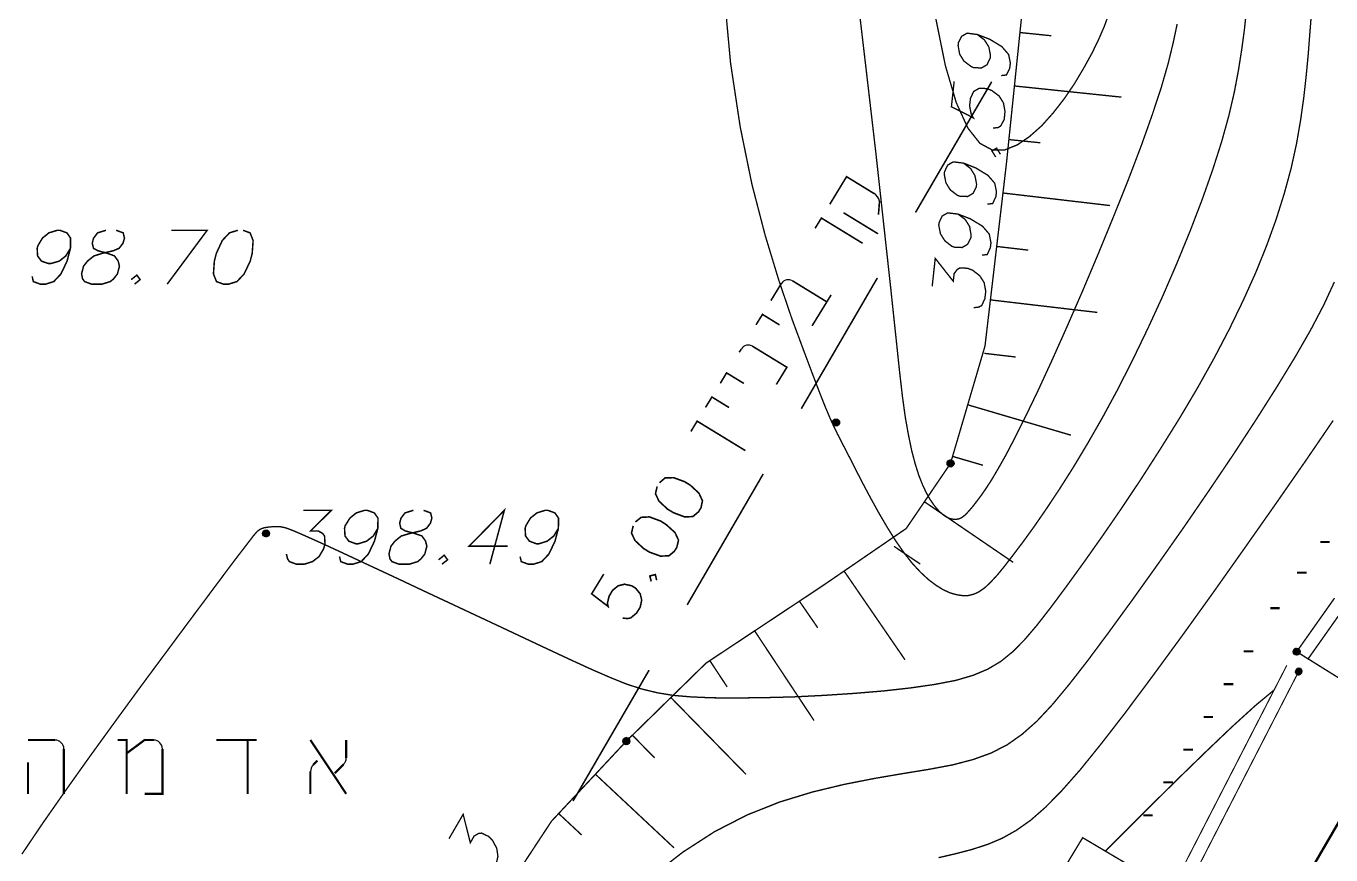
# Model space of a CAD drawing. Extents: x 489 to 720, y 1028 to 1176.
# Drawn here: x 525.64 to 535.36, y 1057.94 to 1064.11 of the extents above; entities that cross this region are included whole.
import ezdxf

# ---------------------------------------------------------------- set-up
doc = ezdxf.new("R2010")
doc.units = 0
doc.header["$MEASUREMENT"] = 0
for name, color, linetype in [('1501-EVEN-GAN', 7, 'Continuous'), ('1501-PILER', 7, 'Continuous'), ('1501-TOPO', 7, 'Continuous'), ('1501-UP', 7, 'Continuous'), ('1506', 7, 'Continuous'), ('1507', 7, 'Continuous'), ('1510-UP', 7, 'Continuous'), ('1511-DOWN', 7, 'Continuous'), ('2408-EVEN-GAN', 7, 'Continuous'), ('4035-PILER', 7, 'Continuous'), ('KAV-BINIAN', 7, 'Continuous'), ('M1602', 7, 'Continuous')]:
    doc.layers.add(name, color=color, linetype=linetype)

msp = doc.modelspace()

# ---------------------------------------------------------------- hatches: boundary and pattern name
at = {"layer": '1501-EVEN-GAN', "linetype": 'Continuous', "ltscale": 0.045455}
for points in [[(535.0947, 1059.3196), (535.1425, 1059.2957), (535.0925, 1059.3105)], [(535.1425, 1059.2957), (535.0925, 1059.3105), (535.1357, 1059.2877)], [(535.0925, 1059.3105), (535.1357, 1059.2877), (535.0936, 1059.3003)], [(535.1357, 1059.2877), (535.0936, 1059.3003), (535.1266, 1059.2832)], [(535.0936, 1059.3003), (535.1266, 1059.2832), (535.0982, 1059.2912)], [(535.1016, 1059.3275), (535.1447, 1059.3059), (535.0947, 1059.3196)], [(535.1447, 1059.3059), (535.0947, 1059.3196), (535.1425, 1059.2957)], [(535.1266, 1059.2832), (535.0982, 1059.2912), (535.1163, 1059.2821)], [(535.0982, 1059.2912), (535.1163, 1059.2821), (535.1061, 1059.2843)], [(535.1107, 1059.3332), (535.1436, 1059.3162), (535.1016, 1059.3275)], [(535.1436, 1059.3162), (535.1016, 1059.3275), (535.1447, 1059.3059)], [(535.1209, 1059.3343), (535.1391, 1059.3253), (535.1107, 1059.3332)], [(535.1391, 1059.3253), (535.1107, 1059.3332), (535.1436, 1059.3162)], [(535.1311, 1059.3309), (535.1209, 1059.3343), (535.1391, 1059.3253)]]:
    msp.add_hatch(color=7, dxfattribs=at).paths.add_polyline_path(points, flags=0)
at = {"layer": '1501-PILER', "linetype": 'Continuous', "ltscale": 0.045455}
for points in [[(535.0879, 1059.4775), (535.0777, 1059.4503), (535.097, 1059.4821)], [(535.0777, 1059.4503), (535.097, 1059.4821), (535.0822, 1059.4412)], [(535.0811, 1059.4696), (535.0777, 1059.4605), (535.0879, 1059.4775)], [(535.0777, 1059.4605), (535.0879, 1059.4775), (535.0777, 1059.4503)], [(535.097, 1059.4821), (535.0822, 1059.4412), (535.1084, 1059.4821)], [(535.0822, 1059.4412), (535.1084, 1059.4821), (535.0891, 1059.4332)], [(535.1084, 1059.4821), (535.0891, 1059.4332), (535.1175, 1059.4787)], [(535.0891, 1059.4332), (535.1175, 1059.4787), (535.0993, 1059.4298)], [(535.1175, 1059.4787), (535.0993, 1059.4298), (535.1254, 1059.4718)], [(535.0993, 1059.4298), (535.1254, 1059.4718), (535.1095, 1059.4309)], [(535.1254, 1059.4718), (535.1095, 1059.4309), (535.1288, 1059.4616)], [(535.1095, 1059.4309), (535.1288, 1059.4616), (535.1186, 1059.4343)], [(535.1288, 1059.4616), (535.1186, 1059.4343), (535.13, 1059.4514)], [(535.1186, 1059.4343), (535.13, 1059.4514), (535.1254, 1059.4423)]]:
    msp.add_hatch(color=7, dxfattribs=at).paths.add_polyline_path(points, flags=0)
at = {"layer": '1501-TOPO', "linetype": 'Continuous', "ltscale": 0.045455}
for points in [[(531.6504, 1061.1718), (531.6504, 1061.1525), (531.6482, 1061.1616)], [(531.6561, 1061.1809), (531.6561, 1061.1434), (531.6504, 1061.1718)], [(531.6561, 1061.1434), (531.6504, 1061.1718), (531.6504, 1061.1525)], [(531.6641, 1061.1866), (531.6641, 1061.1378), (531.6561, 1061.1809)], [(531.6641, 1061.1378), (531.6561, 1061.1809), (531.6561, 1061.1434)], [(531.6743, 1061.1889), (531.6743, 1061.1355), (531.6641, 1061.1866)], [(531.6743, 1061.1355), (531.6641, 1061.1866), (531.6641, 1061.1378)], [(531.6845, 1061.1866), (531.6845, 1061.1378), (531.6743, 1061.1889)], [(531.6845, 1061.1378), (531.6743, 1061.1889), (531.6743, 1061.1355)], [(531.6936, 1061.1809), (531.6936, 1061.1434), (531.6845, 1061.1866)], [(531.6936, 1061.1434), (531.6845, 1061.1866), (531.6845, 1061.1378)], [(531.6993, 1061.1718), (531.6993, 1061.1525), (531.6936, 1061.1809)], [(531.6993, 1061.1525), (531.6936, 1061.1809), (531.6936, 1061.1434)], [(531.7004, 1061.1616), (531.6993, 1061.1718), (531.6993, 1061.1525)], [(527.4061, 1060.3457), (527.4061, 1060.3264), (527.405, 1060.3366)], [(527.4118, 1060.3548), (527.4118, 1060.3173), (527.4061, 1060.3457)], [(527.4118, 1060.3173), (527.4061, 1060.3457), (527.4061, 1060.3264)], [(527.4209, 1060.3605), (527.4209, 1060.3116), (527.4118, 1060.3548)], [(527.4209, 1060.3116), (527.4118, 1060.3548), (527.4118, 1060.3173)], [(527.4311, 1060.3628), (527.4311, 1060.3093), (527.4209, 1060.3605)], [(527.4311, 1060.3093), (527.4209, 1060.3605), (527.4209, 1060.3116)], [(527.4413, 1060.3605), (527.4413, 1060.3116), (527.4311, 1060.3628)], [(527.4413, 1060.3116), (527.4311, 1060.3628), (527.4311, 1060.3093)], [(527.4493, 1060.3548), (527.4493, 1060.3173), (527.4413, 1060.3605)], [(527.4493, 1060.3173), (527.4413, 1060.3605), (527.4413, 1060.3116)], [(527.455, 1060.3457), (527.455, 1060.3264), (527.4493, 1060.3548)], [(527.455, 1060.3264), (527.4493, 1060.3548), (527.4493, 1060.3173)], [(527.4572, 1060.3366), (527.455, 1060.3457), (527.455, 1060.3264)]]:
    msp.add_hatch(color=7, dxfattribs=at).paths.add_polyline_path(points, flags=0)
at = {"layer": '1501-UP', "linetype": 'Continuous', "ltscale": 0.045455}
for points in [[(532.5027, 1060.8684), (532.5504, 1060.8457), (532.5004, 1060.8582)], [(532.5504, 1060.8457), (532.5004, 1060.8582), (532.5447, 1060.8366)], [(532.5004, 1060.8582), (532.5447, 1060.8366), (532.5016, 1060.848)], [(532.5447, 1060.8366), (532.5016, 1060.848), (532.5357, 1060.8321)], [(532.5016, 1060.848), (532.5357, 1060.8321), (532.5072, 1060.8389)], [(532.5084, 1060.8764), (532.5527, 1060.8559), (532.5027, 1060.8684)], [(532.5527, 1060.8559), (532.5027, 1060.8684), (532.5504, 1060.8457)], [(532.5357, 1060.8321), (532.5072, 1060.8389), (532.5254, 1060.8309)], [(532.5072, 1060.8389), (532.5254, 1060.8309), (532.5152, 1060.8332)], [(532.5175, 1060.8821), (532.5516, 1060.865), (532.5084, 1060.8764)], [(532.5516, 1060.865), (532.5084, 1060.8764), (532.5527, 1060.8559)], [(532.5277, 1060.8832), (532.5459, 1060.8741), (532.5175, 1060.8821)], [(532.5459, 1060.8741), (532.5175, 1060.8821), (532.5516, 1060.865)], [(532.5379, 1060.8809), (532.5277, 1060.8832), (532.5459, 1060.8741)], [(530.0879, 1058.8003), (530.1232, 1058.7662), (530.0868, 1058.79)], [(530.1232, 1058.7662), (530.0868, 1058.79), (530.1129, 1058.7639)], [(530.0868, 1058.79), (530.1129, 1058.7639), (530.0891, 1058.7798)], [(530.0936, 1058.8082), (530.1322, 1058.7718), (530.0879, 1058.8003)], [(530.1322, 1058.7718), (530.0879, 1058.8003), (530.1232, 1058.7662)], [(530.1129, 1058.7639), (530.0891, 1058.7798), (530.1027, 1058.7662)], [(530.0891, 1058.7798), (530.1027, 1058.7662), (530.0947, 1058.7718)], [(530.1027, 1058.815), (530.1368, 1058.7809), (530.0936, 1058.8082)], [(530.1368, 1058.7809), (530.0936, 1058.8082), (530.1322, 1058.7718)], [(530.1129, 1058.8162), (530.1391, 1058.7912), (530.1027, 1058.815)], [(530.1391, 1058.7912), (530.1027, 1058.815), (530.1368, 1058.7809)], [(530.1232, 1058.815), (530.1368, 1058.8003), (530.1129, 1058.8162)], [(530.1368, 1058.8003), (530.1129, 1058.8162), (530.1391, 1058.7912)], [(530.1311, 1058.8093), (530.1232, 1058.815), (530.1368, 1058.8003)]]:
    msp.add_hatch(color=18, dxfattribs=at).paths.add_polyline_path(points, flags=0)

# ---------------------------------------------------------------- linework, layer by layer
at = {"color": 18, "linetype": 'Continuous', "ltscale": 0.045455, "const_width": 0.01}
for points in [[(532.7266, 1064.0491), (532.7788, 1064.0093), (532.8118, 1063.9571), (532.8243, 1063.8934), (532.822, 1063.8741), (532.7982, 1063.8241), (532.7572, 1063.8003), (532.6993, 1063.8025), (532.6811, 1063.8105), (532.6277, 1063.8503), (532.5947, 1063.9025), (532.5834, 1063.9662), (532.5845, 1063.9855), (532.6095, 1064.0355), (532.6504, 1064.0593), (532.7266, 1064.0491), (532.8186, 1064.0139), (532.9084, 1063.9593), (532.9595, 1063.9003), (532.972, 1063.8366), (532.9675, 1063.798), (532.9425, 1063.748), (532.9038, 1063.7434)], [(532.5538, 1063.7014), (532.5334, 1063.5116), (532.697, 1063.4287), (532.6811, 1063.4548), (532.6686, 1063.5184), (532.6754, 1063.5753), (532.6993, 1063.6253), (532.7402, 1063.6491), (532.7982, 1063.6468), (532.8345, 1063.6321), (532.8879, 1063.5923), (532.9209, 1063.54), (532.9322, 1063.4764), (532.9266, 1063.4184), (532.9016, 1063.3696), (532.8822, 1063.3571), (532.8425, 1063.3525)], [(532.8629, 1063.1378), (532.8345, 1063.1832), (532.8697, 1063.2037), (532.8982, 1063.1582)], [(532.6232, 1063.0923), (532.6766, 1063.0514), (532.7084, 1062.9991), (532.7209, 1062.9355), (532.7186, 1062.9162), (532.6947, 1062.8673), (532.6538, 1062.8434), (532.5959, 1062.8457), (532.5777, 1062.8525), (532.5243, 1062.8934), (532.4925, 1062.9457), (532.48, 1063.0093), (532.4822, 1063.0287), (532.5061, 1063.0775), (532.547, 1063.1014), (532.6232, 1063.0923), (532.7152, 1063.0559), (532.805, 1063.0014), (532.8561, 1062.9423), (532.8686, 1062.8787), (532.8641, 1062.8412), (532.8402, 1062.7912), (532.8016, 1062.7866)], [(532.5822, 1062.7128), (532.6357, 1062.673), (532.6686, 1062.6207), (532.68, 1062.5559), (532.6788, 1062.5378), (532.6538, 1062.4878), (532.6129, 1062.4639), (532.5561, 1062.4662), (532.5368, 1062.473), (532.4845, 1062.5139), (532.4516, 1062.5662), (532.4391, 1062.6298), (532.4413, 1062.6491), (532.4652, 1062.6991), (532.5061, 1062.7218), (532.5822, 1062.7128), (532.6743, 1062.6775), (532.7641, 1062.623), (532.8152, 1062.5639), (532.8277, 1062.4991), (532.8232, 1062.4616), (532.7993, 1062.4116), (532.7607, 1062.4071)], [(532.3902, 1062.1753), (532.4129, 1062.3832), (532.547, 1062.2128), (532.5538, 1062.2696), (532.5766, 1062.3003), (532.597, 1062.3128), (532.6538, 1062.3093), (532.6902, 1062.2957), (532.7436, 1062.2548), (532.7766, 1062.2037), (532.7891, 1062.1389), (532.7822, 1062.0821), (532.7584, 1062.0321), (532.7379, 1062.0207), (532.6993, 1062.0162)], [(528.7925, 1058.0639), (528.8982, 1058.2457), (528.9516, 1058.0343), (528.98, 1058.0843), (529.0141, 1058.1037), (529.0368, 1058.1059), (529.0879, 1058.0809), (529.1163, 1058.0525), (529.1482, 1057.9934), (529.1572, 1057.9332), (529.1425, 1057.8696), (529.1141, 1057.8196), (529.0709, 1057.7843), (529.0482, 1057.7821), (529.0107, 1057.7934)]]:
    msp.add_lwpolyline(points, dxfattribs=at)
at = {"color": 240, "linetype": 'Continuous', "ltscale": 0.045455, "const_width": 0.0118}
for points in [[(531.9584, 1062.865), (531.7527, 1062.9912), (531.6277, 1062.7855)], [(531.9902, 1062.7093), (531.9982, 1062.8093)], [(531.5186, 1062.6071), (531.5652, 1062.6832), (531.872, 1062.4957)], [(531.9868, 1062.5662), (531.73, 1062.723)], [(531.2675, 1062.1968), (531.1891, 1062.0684)], [(531.6061, 1062.0593), (531.3504, 1062.2162)], [(531.4959, 1061.8809), (531.6379, 1062.1116)], [(531.0788, 1061.8889), (531.1266, 1061.9662), (531.2538, 1061.8878)], [(530.9697, 1061.7093), (530.9538, 1061.6843)], [(531.23, 1061.4446), (531.3084, 1061.573), (531.0516, 1061.7298)], [(530.8129, 1061.4537), (530.8595, 1061.5309), (530.9879, 1061.4525)], [(530.7027, 1061.2741), (530.7504, 1061.3514), (530.8777, 1061.273)], [(530.5936, 1061.0946), (530.6402, 1061.1718), (530.9993, 1060.9525)], [(530.3425, 1060.6855), (530.33, 1060.6321), (530.3561, 1060.5764), (530.4209, 1060.5162), (530.4652, 1060.49), (530.547, 1060.4593), (530.6084, 1060.4616), (530.6504, 1060.4968), (530.6686, 1060.5264), (530.68, 1060.5787), (530.6538, 1060.6355), (530.5902, 1060.6946), (530.5459, 1060.7218), (530.4641, 1060.7514), (530.4016, 1060.7491), (530.3607, 1060.7139)], [(530.1641, 1060.3923), (530.1516, 1060.3389), (530.1777, 1060.2832), (530.2413, 1060.2241), (530.2857, 1060.1968), (530.3675, 1060.1673), (530.43, 1060.1696), (530.4709, 1060.2037), (530.4891, 1060.2332), (530.5016, 1060.2866), (530.4754, 1060.3423), (530.4107, 1060.4014), (530.3675, 1060.4287), (530.2845, 1060.4593), (530.2232, 1060.4559), (530.1811, 1060.4218)], [(529.9447, 1060.0332), (529.855, 1059.8866), (529.9777, 1059.7923), (529.972, 1059.815), (529.9845, 1059.8684), (530.0107, 1059.9128), (530.0527, 1059.9468), (530.0993, 1059.9582), (530.1527, 1059.9468), (530.1822, 1059.9287), (530.2163, 1059.8866), (530.2277, 1059.84), (530.2163, 1059.7866), (530.1891, 1059.7434), (530.147, 1059.7082), (530.1243, 1059.7025), (530.0857, 1059.7059)], [(530.2982, 1059.9787), (530.2879, 1060.0196), (530.3288, 1060.0298), (530.3391, 1059.9878)]]:
    msp.add_lwpolyline(points, dxfattribs=at)
at = {"color": 250, "linetype": 'Continuous', "ltscale": 0.045455}
for points, const_width in [([(525.9743, 1062.4582), (525.9402, 1062.4014), (525.8913, 1062.3628), (525.8288, 1062.3446), (525.8107, 1062.3446), (525.7584, 1062.3628), (525.73, 1062.4014), (525.7266, 1062.4582), (525.7322, 1062.4775), (525.7663, 1062.5343), (525.8141, 1062.573), (525.8766, 1062.5923), (525.8959, 1062.5923), (525.9482, 1062.573), (525.9754, 1062.5343), (525.9743, 1062.4582), (525.9493, 1062.3628), (525.9038, 1062.2673), (525.8504, 1062.2105), (525.7891, 1062.1912), (525.7504, 1062.1912), (525.6982, 1062.2105), (525.6891, 1062.2491)], 0.0112), ([(526.2391, 1062.5923), (526.1766, 1062.573), (526.147, 1062.5343), (526.1368, 1062.4968), (526.1459, 1062.4582), (526.1788, 1062.44), (526.2504, 1062.4207), (526.3027, 1062.4014), (526.33, 1062.3628), (526.3391, 1062.3253), (526.3243, 1062.2673), (526.2947, 1062.2298), (526.2709, 1062.2105), (526.2084, 1062.1912), (526.1322, 1062.1912), (526.08, 1062.2105), (526.0652, 1062.2298), (526.0572, 1062.2673), (526.072, 1062.3253), (526.1016, 1062.3628), (526.1493, 1062.4014), (526.2118, 1062.4207), (526.2936, 1062.44), (526.3368, 1062.4582), (526.3663, 1062.4968), (526.3766, 1062.5343), (526.3675, 1062.573), (526.3152, 1062.5923)], 0.0112), ([(526.7254, 1062.5923), (526.9925, 1062.5923), (526.6947, 1062.1912)], 0.0112), ([(527.2209, 1062.5923), (527.1584, 1062.573), (527.105, 1062.5162), (527.0607, 1062.4207), (527.0459, 1062.3628), (527.0391, 1062.2673), (527.0618, 1062.2105), (527.1141, 1062.1912), (527.1516, 1062.1912), (527.2141, 1062.2105), (527.2675, 1062.2673), (527.3129, 1062.3628), (527.3277, 1062.4207), (527.3345, 1062.5162), (527.3118, 1062.573), (527.2595, 1062.5923)], 0.0112), ([(526.4266, 1062.2253), (526.4686, 1062.2582), (526.4936, 1062.2253), (526.4516, 1062.1912)], 0.0112), ([(529.097, 1060.1071), (529.205, 1060.5082), (528.9425, 1060.2412), (529.2288, 1060.2412)], 0.0112), ([(527.7072, 1060.5082), (527.9175, 1060.5082), (527.7618, 1060.3548), (527.8197, 1060.3548), (527.8527, 1060.3355), (527.8663, 1060.3173), (527.8697, 1060.2593), (527.8595, 1060.2218), (527.8254, 1060.1639), (527.7766, 1060.1264), (527.7152, 1060.1071), (527.6572, 1060.1071), (527.605, 1060.1264), (527.5913, 1060.1457), (527.5822, 1060.1832)], 0.0112), ([(528.2629, 1060.3741), (528.2288, 1060.3173), (528.18, 1060.2787), (528.1175, 1060.2593), (528.0993, 1060.2593), (528.047, 1060.2787), (528.0186, 1060.3173), (528.0152, 1060.3741), (528.0197, 1060.3934), (528.055, 1060.4503), (528.1027, 1060.4889), (528.1652, 1060.5082), (528.1845, 1060.5082), (528.2368, 1060.4889), (528.2641, 1060.4503), (528.2629, 1060.3741), (528.2379, 1060.2787), (528.1925, 1060.1832), (528.1391, 1060.1264), (528.0766, 1060.1071), (528.0391, 1060.1071), (527.9868, 1060.1264), (527.9777, 1060.1639)], 0.0112), ([(528.5277, 1060.5082), (528.4652, 1060.4889), (528.4357, 1060.4503), (528.4254, 1060.4128), (528.4345, 1060.3741), (528.4675, 1060.3548), (528.5391, 1060.3355), (528.5913, 1060.3173), (528.6186, 1060.2787), (528.6277, 1060.2412), (528.6129, 1060.1832), (528.5834, 1060.1457), (528.5595, 1060.1264), (528.497, 1060.1071), (528.4209, 1060.1071), (528.3686, 1060.1264), (528.3538, 1060.1457), (528.3459, 1060.1832), (528.3607, 1060.2412), (528.3902, 1060.2787), (528.4379, 1060.3173), (528.5004, 1060.3355), (528.5822, 1060.3548), (528.6254, 1060.3741), (528.655, 1060.4128), (528.6652, 1060.4503), (528.6561, 1060.4889), (528.6038, 1060.5082)], 0.0112), ([(529.6072, 1060.3741), (529.5732, 1060.3173), (529.5243, 1060.2787), (529.4629, 1060.2593), (529.4436, 1060.2593), (529.3913, 1060.2787), (529.3629, 1060.3173), (529.3595, 1060.3741), (529.3652, 1060.3934), (529.3993, 1060.4503), (529.447, 1060.4889), (529.5095, 1060.5082), (529.5288, 1060.5082), (529.5811, 1060.4889), (529.6084, 1060.4503), (529.6072, 1060.3741), (529.5822, 1060.2787), (529.5368, 1060.1832), (529.4834, 1060.1264), (529.422, 1060.1071), (529.3834, 1060.1071), (529.3311, 1060.1264), (529.322, 1060.1639)], 0.0112), ([(528.7152, 1060.14), (528.7572, 1060.1741), (528.7822, 1060.14), (528.7402, 1060.1071)], 0.0112), ([(525.8595, 1058.7991), (525.6584, 1058.7991)], 0.0158), ([(526.3266, 1058.7991), (526.3925, 1058.7991), (526.3925, 1058.398)], 0.0158), ([(526.5936, 1058.7991), (526.5266, 1058.7991), (526.3925, 1058.6991)], 0.0158), ([(527.0607, 1058.7991), (527.3607, 1058.7991)], 0.0158), ([(527.2936, 1058.7991), (527.2936, 1058.398)], 0.0158), ([(527.7607, 1058.7991), (528.0277, 1058.398)], 0.0158), ([(528.0277, 1058.665), (528.0277, 1058.7991)], 0.0158), ([(525.9254, 1058.398), (525.9254, 1058.7321)], 0.0158), ([(526.5266, 1058.398), (526.6595, 1058.398), (526.6595, 1058.7321)], 0.0158), ([(525.6584, 1058.398), (525.6584, 1058.6321)], 0.0158), ([(527.8141, 1058.6457), (527.7811, 1058.6128)], 0.0158), ([(527.9413, 1058.5514), (528.0084, 1058.6184)], 0.0158), ([(527.7607, 1058.565), (527.7607, 1058.398)], 0.0158)]:
    msp.add_lwpolyline(points, dxfattribs=dict(at, const_width=const_width))
at = {"color": 240, "linetype": 'Continuous', "ltscale": 0.045455}
for centre, radius, start, end in [((531.9107, 1062.7889), 0.0898, 13.5516, 58.5516), ((531.9107, 1062.7889), 0.0898, 13.5516, 58.5516), ((531.3186, 1062.165), 0.0591, 58.5516, 148.5461), ((531.0209, 1061.6787), 0.0591, 58.5516, 148.5461)]:
    msp.add_arc(centre, radius, start, end, dxfattribs=at)
at = {"color": 250, "linetype": 'Continuous', "ltscale": 0.045455}
for centre, start, end in [((525.8595, 1058.7321), 0.0055, 90), ((526.5936, 1058.7321), 0.0055, 90), ((527.8277, 1058.565), 135, 180), ((527.8277, 1058.565), 135, 180), ((527.9618, 1058.665), 315.0055, 360.0055), ((527.9618, 1058.665), 315.0055, 360.0055)]:
    msp.add_arc(centre, 0.0659, start, end, dxfattribs=at)
at = {"layer": '1501-EVEN-GAN', "color": 7, "linetype": 'Continuous', "ltscale": 0.045455}
for points in [[(535.0947, 1059.3196), (535.1425, 1059.2957), (535.0925, 1059.3105)], [(535.1425, 1059.2957), (535.0925, 1059.3105), (535.1357, 1059.2877)], [(535.0925, 1059.3105), (535.1357, 1059.2877), (535.0936, 1059.3003)], [(535.1357, 1059.2877), (535.0936, 1059.3003), (535.1266, 1059.2832)], [(535.0936, 1059.3003), (535.1266, 1059.2832), (535.0982, 1059.2912)], [(535.1016, 1059.3275), (535.1447, 1059.3059), (535.0947, 1059.3196)], [(535.1447, 1059.3059), (535.0947, 1059.3196), (535.1425, 1059.2957)], [(535.1266, 1059.2832), (535.0982, 1059.2912), (535.1163, 1059.2821)], [(535.0982, 1059.2912), (535.1163, 1059.2821), (535.1061, 1059.2843)], [(535.1107, 1059.3332), (535.1436, 1059.3162), (535.1016, 1059.3275)], [(535.1436, 1059.3162), (535.1016, 1059.3275), (535.1447, 1059.3059)], [(535.1209, 1059.3343), (535.1391, 1059.3253), (535.1107, 1059.3332)], [(535.1391, 1059.3253), (535.1107, 1059.3332), (535.1436, 1059.3162)], [(535.1311, 1059.3309), (535.1209, 1059.3343), (535.1391, 1059.3253)]]:
    msp.add_lwpolyline(points, dxfattribs=at)
at = {"layer": '1501-EVEN-GAN', "color": 7, "linetype": 'Continuous', "ltscale": 0.045455, "const_width": 0.00825}
msp.add_lwpolyline([(535.1004, 1059.3082), (535.1368, 1059.3082)], dxfattribs=at)
at = {"layer": '1501-EVEN-GAN', "color": 7, "linetype": 'Continuous', "ltscale": 0.045455}
msp.add_arc((535.1186, 1059.3082), 0.0261, 152.7924, 152.7924, dxfattribs=at)
at = {"layer": '1501-PILER', "color": 7, "linetype": 'Continuous', "ltscale": 0.045455, "const_width": 0.01}
msp.add_lwpolyline([(535.0822, 1059.4559), (535.1266, 1059.4559)], dxfattribs=at)
at = {"layer": '1501-PILER', "color": 7, "linetype": 'Continuous', "ltscale": 0.045455}
for points in [[(535.0879, 1059.4775), (535.0777, 1059.4503), (535.097, 1059.4821)], [(535.0777, 1059.4503), (535.097, 1059.4821), (535.0822, 1059.4412)], [(535.0811, 1059.4696), (535.0777, 1059.4605), (535.0879, 1059.4775)], [(535.0777, 1059.4605), (535.0879, 1059.4775), (535.0777, 1059.4503)], [(535.097, 1059.4821), (535.0822, 1059.4412), (535.1084, 1059.4821)], [(535.0822, 1059.4412), (535.1084, 1059.4821), (535.0891, 1059.4332)], [(535.1084, 1059.4821), (535.0891, 1059.4332), (535.1175, 1059.4787)], [(535.0891, 1059.4332), (535.1175, 1059.4787), (535.0993, 1059.4298)], [(535.1175, 1059.4787), (535.0993, 1059.4298), (535.1254, 1059.4718)], [(535.0993, 1059.4298), (535.1254, 1059.4718), (535.1095, 1059.4309)], [(535.1254, 1059.4718), (535.1095, 1059.4309), (535.1288, 1059.4616)], [(535.1095, 1059.4309), (535.1288, 1059.4616), (535.1186, 1059.4343)], [(535.1288, 1059.4616), (535.1186, 1059.4343), (535.13, 1059.4514)], [(535.1186, 1059.4343), (535.13, 1059.4514), (535.1254, 1059.4423)]]:
    msp.add_lwpolyline(points, dxfattribs=at)
msp.add_circle((535.1038, 1059.4559), 0.0261, dxfattribs=at)
at = {"layer": '1501-TOPO', "color": 7, "linetype": 'Continuous', "ltscale": 0.045455, "const_width": 0.0112}
for points in [[(531.6493, 1061.1616), (531.6993, 1061.1616)], [(527.4061, 1060.3366), (527.4561, 1060.3366)]]:
    msp.add_lwpolyline(points, dxfattribs=at)
at = {"layer": '1501-TOPO', "color": 7, "linetype": 'Continuous', "ltscale": 0.045455}
for points in [[(531.6504, 1061.1718), (531.6504, 1061.1525), (531.6482, 1061.1616)], [(531.6561, 1061.1809), (531.6561, 1061.1434), (531.6504, 1061.1718)], [(531.6561, 1061.1434), (531.6504, 1061.1718), (531.6504, 1061.1525)], [(531.6641, 1061.1866), (531.6641, 1061.1378), (531.6561, 1061.1809)], [(531.6641, 1061.1378), (531.6561, 1061.1809), (531.6561, 1061.1434)], [(531.6743, 1061.1889), (531.6743, 1061.1355), (531.6641, 1061.1866)], [(531.6743, 1061.1355), (531.6641, 1061.1866), (531.6641, 1061.1378)], [(531.6845, 1061.1866), (531.6845, 1061.1378), (531.6743, 1061.1889)], [(531.6845, 1061.1378), (531.6743, 1061.1889), (531.6743, 1061.1355)], [(531.6936, 1061.1809), (531.6936, 1061.1434), (531.6845, 1061.1866)], [(531.6936, 1061.1434), (531.6845, 1061.1866), (531.6845, 1061.1378)], [(531.6993, 1061.1718), (531.6993, 1061.1525), (531.6936, 1061.1809)], [(531.6993, 1061.1525), (531.6936, 1061.1809), (531.6936, 1061.1434)], [(531.7004, 1061.1616), (531.6993, 1061.1718), (531.6993, 1061.1525)], [(527.4061, 1060.3457), (527.4061, 1060.3264), (527.405, 1060.3366)], [(527.4118, 1060.3548), (527.4118, 1060.3173), (527.4061, 1060.3457)], [(527.4118, 1060.3173), (527.4061, 1060.3457), (527.4061, 1060.3264)], [(527.4209, 1060.3605), (527.4209, 1060.3116), (527.4118, 1060.3548)], [(527.4209, 1060.3116), (527.4118, 1060.3548), (527.4118, 1060.3173)], [(527.4311, 1060.3628), (527.4311, 1060.3093), (527.4209, 1060.3605)], [(527.4311, 1060.3093), (527.4209, 1060.3605), (527.4209, 1060.3116)], [(527.4413, 1060.3605), (527.4413, 1060.3116), (527.4311, 1060.3628)], [(527.4413, 1060.3116), (527.4311, 1060.3628), (527.4311, 1060.3093)], [(527.4493, 1060.3548), (527.4493, 1060.3173), (527.4413, 1060.3605)], [(527.4493, 1060.3173), (527.4413, 1060.3605), (527.4413, 1060.3116)], [(527.455, 1060.3457), (527.455, 1060.3264), (527.4493, 1060.3548)], [(527.455, 1060.3264), (527.4493, 1060.3548), (527.4493, 1060.3173)], [(527.4572, 1060.3366), (527.455, 1060.3457), (527.455, 1060.3264)]]:
    msp.add_lwpolyline(points, dxfattribs=at)
for centre in [(531.6743, 1061.1616), (527.4311, 1060.3366)]:
    msp.add_circle(centre, 0.0261, dxfattribs=at)
at = {"layer": '1501-UP', "color": 18, "linetype": 'Continuous', "ltscale": 0.045455, "const_width": 0.01}
for points in [[(532.505, 1060.8571), (532.5493, 1060.8571)], [(530.0913, 1058.79), (530.1357, 1058.79)]]:
    msp.add_lwpolyline(points, dxfattribs=at)
at = {"layer": '1501-UP', "color": 18, "linetype": 'Continuous', "ltscale": 0.045455}
for points in [[(532.5027, 1060.8684), (532.5504, 1060.8457), (532.5004, 1060.8582)], [(532.5504, 1060.8457), (532.5004, 1060.8582), (532.5447, 1060.8366)], [(532.5004, 1060.8582), (532.5447, 1060.8366), (532.5016, 1060.848)], [(532.5447, 1060.8366), (532.5016, 1060.848), (532.5357, 1060.8321)], [(532.5016, 1060.848), (532.5357, 1060.8321), (532.5072, 1060.8389)], [(532.5084, 1060.8764), (532.5527, 1060.8559), (532.5027, 1060.8684)], [(532.5527, 1060.8559), (532.5027, 1060.8684), (532.5504, 1060.8457)], [(532.5357, 1060.8321), (532.5072, 1060.8389), (532.5254, 1060.8309)], [(532.5072, 1060.8389), (532.5254, 1060.8309), (532.5152, 1060.8332)], [(532.5175, 1060.8821), (532.5516, 1060.865), (532.5084, 1060.8764)], [(532.5516, 1060.865), (532.5084, 1060.8764), (532.5527, 1060.8559)], [(532.5277, 1060.8832), (532.5459, 1060.8741), (532.5175, 1060.8821)], [(532.5459, 1060.8741), (532.5175, 1060.8821), (532.5516, 1060.865)], [(532.5379, 1060.8809), (532.5277, 1060.8832), (532.5459, 1060.8741)], [(530.0879, 1058.8003), (530.1232, 1058.7662), (530.0868, 1058.79)], [(530.1232, 1058.7662), (530.0868, 1058.79), (530.1129, 1058.7639)], [(530.0868, 1058.79), (530.1129, 1058.7639), (530.0891, 1058.7798)], [(530.0936, 1058.8082), (530.1322, 1058.7718), (530.0879, 1058.8003)], [(530.1322, 1058.7718), (530.0879, 1058.8003), (530.1232, 1058.7662)], [(530.1129, 1058.7639), (530.0891, 1058.7798), (530.1027, 1058.7662)], [(530.0891, 1058.7798), (530.1027, 1058.7662), (530.0947, 1058.7718)], [(530.1027, 1058.815), (530.1368, 1058.7809), (530.0936, 1058.8082)], [(530.1368, 1058.7809), (530.0936, 1058.8082), (530.1322, 1058.7718)], [(530.1129, 1058.8162), (530.1391, 1058.7912), (530.1027, 1058.815)], [(530.1391, 1058.7912), (530.1027, 1058.815), (530.1368, 1058.7809)], [(530.1232, 1058.815), (530.1368, 1058.8003), (530.1129, 1058.8162)], [(530.1368, 1058.8003), (530.1129, 1058.8162), (530.1391, 1058.7912)], [(530.1311, 1058.8093), (530.1232, 1058.815), (530.1368, 1058.8003)]]:
    msp.add_lwpolyline(points, dxfattribs=at)
for centre in [(532.5266, 1060.8571), (530.1129, 1058.79)]:
    msp.add_circle(centre, 0.0261, dxfattribs=at)
at = {"layer": '1506', "color": 13, "linetype": 'Continuous', "ltscale": 0.045455, "const_width": 0.01}
for points in [[(534.7288, 1064.2173), (534.7141, 1064.0809), (534.6947, 1063.9378), (534.6709, 1063.7866), (534.6402, 1063.623), (534.5993, 1063.4468), (534.5459, 1063.2537), (534.4788, 1063.0434), (534.3993, 1062.8184), (534.3095, 1062.5843), (534.2107, 1062.3434), (534.1061, 1062.1014), (533.9959, 1061.8616), (533.8834, 1061.6287), (533.7709, 1061.4071), (533.6584, 1061.1991), (533.5482, 1061.0071), (533.4425, 1060.8309), (533.3402, 1060.6696), (533.2436, 1060.5241), (533.1538, 1060.3934), (533.0709, 1060.2787), (532.997, 1060.1809), (532.9334, 1060.098), (532.8777, 1060.0298), (532.8277, 1059.9753), (532.7834, 1059.9332), (532.7413, 1059.9037), (532.7016, 1059.8843), (532.6607, 1059.8741), (532.6186, 1059.873), (532.5732, 1059.8798), (532.5243, 1059.8934), (532.472, 1059.9173), (532.4186, 1059.9503), (532.3618, 1059.9934), (532.3027, 1060.048), (532.2425, 1060.1128), (532.1811, 1060.1912), (532.1186, 1060.2809), (532.0561, 1060.3809), (531.9947, 1060.4855), (531.9357, 1060.5923), (531.88, 1060.6968), (531.8288, 1060.7957), (531.7834, 1060.8855), (531.7436, 1060.9628), (531.7118, 1061.0241), (531.6845, 1061.0775), (531.6584, 1061.1309), (531.63, 1061.1934), (531.5959, 1061.2741), (531.5538, 1061.3798), (531.5004, 1061.5196), (531.4311, 1061.7037), (531.3447, 1061.9366), (531.2482, 1062.2207), (531.147, 1062.5537), (531.0482, 1062.9343), (530.9607, 1063.3628), (530.8891, 1063.8366), (530.8413, 1064.3548)], [(525.6129, 1057.9491), (525.7629, 1058.1718), (525.9345, 1058.4173), (526.1197, 1058.6775), (526.3118, 1058.9423), (526.5027, 1059.2037), (526.6857, 1059.4503), (526.8527, 1059.6753), (526.9959, 1059.8673), (527.1095, 1060.0196), (527.197, 1060.1366), (527.2618, 1060.2207), (527.3072, 1060.2798), (527.3368, 1060.3184), (527.355, 1060.34), (527.3652, 1060.3514), (527.3732, 1060.3571), (527.3788, 1060.3616), (527.3857, 1060.3662), (527.3925, 1060.3696), (527.4004, 1060.373), (527.4084, 1060.3753), (527.4163, 1060.3787), (527.4266, 1060.3798), (527.4368, 1060.3821), (527.4482, 1060.3832), (527.4607, 1060.3843), (527.4732, 1060.3855), (527.4857, 1060.3855), (527.4993, 1060.3866), (527.5129, 1060.3855), (527.5254, 1060.3855), (527.5391, 1060.3855), (527.5516, 1060.3832), (527.5686, 1060.3798), (527.5936, 1060.3718), (527.6322, 1060.3571), (527.6879, 1060.3332), (527.7675, 1060.298), (527.8732, 1060.2503), (528.0107, 1060.1866), (528.1834, 1060.1059), (528.3834, 1060.0128), (528.6027, 1059.9093), (528.8334, 1059.8014), (529.0663, 1059.6923), (529.2936, 1059.5855), (529.5061, 1059.4855), (529.6959, 1059.3968), (529.8572, 1059.323), (529.9959, 1059.2628), (530.1175, 1059.2139), (530.2311, 1059.1775), (530.3436, 1059.1503), (530.4618, 1059.1309), (530.5959, 1059.1196), (530.7516, 1059.1128), (530.9334, 1059.1116), (531.1379, 1059.1139), (531.3572, 1059.1196), (531.5834, 1059.1309), (531.8095, 1059.1457), (532.0277, 1059.1639), (532.2311, 1059.1866), (532.4118, 1059.2128), (532.5652, 1059.2423), (532.6936, 1059.2798), (532.8027, 1059.3253), (532.9004, 1059.3832), (532.9902, 1059.4559), (533.0777, 1059.5446), (533.1709, 1059.6537), (533.2732, 1059.7855), (533.3891, 1059.9412), (533.5175, 1060.1184), (533.655, 1060.3128), (533.7982, 1060.5207), (533.9447, 1060.74), (534.0891, 1060.965), (534.2311, 1061.1923), (534.3652, 1061.4184), (534.4891, 1061.64), (534.6027, 1061.8571), (534.705, 1062.0684), (534.7982, 1062.2753), (534.88, 1062.4775), (534.9516, 1062.6753), (535.0118, 1062.8673), (535.0629, 1063.0548), (535.1027, 1063.2366), (535.1334, 1063.4139), (535.1572, 1063.5843), (535.1754, 1063.7491), (535.1902, 1063.9059), (535.2016, 1064.0559), (535.2129, 1064.1968)], [(533.7027, 1064.1957), (533.672, 1064.1105), (533.6311, 1064.0162), (533.5811, 1063.9128), (533.5197, 1063.8014), (533.4516, 1063.6866), (533.3754, 1063.5741), (533.2925, 1063.4673), (533.2061, 1063.3707), (533.1152, 1063.29), (533.0232, 1063.2275), (532.93, 1063.19), (532.8368, 1063.19), (532.7459, 1063.2389), (532.6561, 1063.3525), (532.5697, 1063.5412), (532.4879, 1063.8196), (532.4107, 1064.2003)], [(530.3038, 1057.7855), (530.5334, 1057.9639), (530.7709, 1058.1173), (531.0129, 1058.2412), (531.2561, 1058.3378), (531.4982, 1058.4116), (531.7345, 1058.4684), (531.9607, 1058.5128), (532.1732, 1058.5491), (532.3686, 1058.5809), (532.5436, 1058.6139), (532.6959, 1058.6537), (532.8277, 1058.7014), (532.9482, 1058.7628), (533.0595, 1058.8412), (533.1697, 1058.9389), (533.2845, 1059.0616), (533.4084, 1059.2105), (533.5482, 1059.39), (533.7072, 1059.6037), (533.8811, 1059.8423), (534.0663, 1060.1014), (534.2572, 1060.373), (534.447, 1060.6491), (534.6311, 1060.9218), (534.8027, 1061.1843), (534.9584, 1061.4298), (535.0936, 1061.6514), (535.2084, 1061.8514), (535.305, 1062.0355), (535.3845, 1062.2071)], [(533.6788, 1057.9718), (533.7402, 1058.0321), (533.8618, 1058.1537), (534.0254, 1058.3173), (534.2175, 1058.5071), (534.4209, 1058.7048), (534.6186, 1058.8934), (534.7947, 1059.0537), (534.9345, 1059.1696)]]:
    msp.add_lwpolyline(points, dxfattribs=at)
at = {"layer": '1507', "color": 18, "linetype": 'Continuous', "ltscale": 0.045455, "const_width": 0.01}
for points in [[(534.2141, 1064.1275), (534.1845, 1063.9878), (534.147, 1063.8332), (534.0959, 1063.6559), (534.0288, 1063.4525), (533.9459, 1063.2196), (533.8482, 1062.9628), (533.7391, 1062.6912), (533.6243, 1062.4116), (533.5072, 1062.1343), (533.3902, 1061.8662), (533.2788, 1061.6173), (533.1766, 1061.3957), (533.0857, 1061.2071), (533.0072, 1061.0503), (532.9402, 1060.9218), (532.8811, 1060.8173), (532.8322, 1060.7343), (532.7891, 1060.6684), (532.7538, 1060.6173), (532.722, 1060.5753), (532.6959, 1060.5412), (532.672, 1060.5128), (532.6516, 1060.49), (532.6334, 1060.4718), (532.6163, 1060.4582), (532.6004, 1060.4491), (532.5845, 1060.4434), (532.5686, 1060.4412), (532.5504, 1060.4412), (532.5322, 1060.4446), (532.5118, 1060.4503), (532.4913, 1060.4616), (532.4697, 1060.4764), (532.447, 1060.4968), (532.422, 1060.523), (532.397, 1060.5559), (532.3709, 1060.5946), (532.3447, 1060.6423), (532.3175, 1060.7003), (532.2902, 1060.7696), (532.2641, 1060.8525), (532.2379, 1060.9514), (532.2141, 1061.0662), (532.1902, 1061.1991), (532.1686, 1061.3559), (532.1459, 1061.5537), (532.1186, 1061.8128), (532.0822, 1062.1548), (532.0334, 1062.5991), (531.9709, 1063.1673), (531.8879, 1063.8798), (531.7845, 1064.7582)], [(532.4379, 1057.923), (532.5652, 1057.9525), (532.6868, 1057.9843), (532.8027, 1058.0218), (532.9107, 1058.0673), (533.0163, 1058.1264), (533.1232, 1058.2014), (533.2345, 1058.2991), (533.3561, 1058.423), (533.4925, 1058.5775), (533.6459, 1058.7673), (533.8232, 1058.9957), (534.0243, 1059.265), (534.2459, 1059.5673), (534.4788, 1059.8912), (534.7152, 1060.2253), (534.9493, 1060.5582), (535.172, 1060.8787), (535.3754, 1061.1764)]]:
    msp.add_lwpolyline(points, dxfattribs=at)
at = {"layer": '1510-UP', "color": 18, "linetype": 'Continuous', "ltscale": 0.045455, "const_width": 0.01}
for points in [[(533.1004, 1064.6139), (532.9425, 1063.0855), (532.7834, 1061.7309), (532.5266, 1060.8571), (532.197, 1060.373), (531.5732, 1059.9457), (530.7061, 1059.3707), (530.1129, 1058.79), (529.5561, 1058.1946), (528.9697, 1057.3037), (528.3902, 1056.2037), (528.1141, 1055.3378), (527.8822, 1054.2628), (527.6697, 1052.6662)], [(533.2777, 1064.04), (533.0436, 1064.0639)], [(533.7993, 1063.5832), (533.0027, 1063.6662)], [(533.1959, 1063.2434), (532.9607, 1063.2673)], [(533.7129, 1062.7764), (532.9175, 1062.8696)], [(533.105, 1062.4446), (532.8709, 1062.4718)], [(533.6197, 1061.9809), (532.8243, 1062.0741)], [(533.0118, 1061.6491), (532.7777, 1061.6764)], [(533.4232, 1061.0673), (532.655, 1061.2934)], [(532.7686, 1060.8434), (532.5425, 1060.9093)], [(532.9936, 1060.1207), (532.3322, 1060.5718)], [(532.3016, 1060.1082), (532.1061, 1060.24)], [(532.1879, 1059.3957), (531.7345, 1060.0559)], [(531.5379, 1059.6343), (531.4038, 1059.8287)], [(531.5107, 1058.9434), (531.0686, 1059.6105)], [(530.8641, 1059.1934), (530.7345, 1059.39)], [(531.005, 1058.5423), (530.4447, 1059.115)], [(530.3232, 1058.6662), (530.1584, 1058.8343)], [(530.4675, 1057.9968), (529.8822, 1058.5446)], [(529.7811, 1058.0912), (529.6095, 1058.2514)]]:
    msp.add_lwpolyline(points, dxfattribs=at)
at = {"layer": '1511-DOWN', "color": 7, "linetype": 'Continuous', "ltscale": 0.045455, "const_width": 0.0158}
for points in [[(535.28, 1060.273), (535.3504, 1060.273)], [(535.1072, 1060.0446), (535.1777, 1060.0446)], [(534.9072, 1059.7798), (534.9777, 1059.7798)], [(534.7095, 1059.4582), (534.78, 1059.4582)], [(534.5607, 1059.2139), (534.6311, 1059.2139)], [(534.4107, 1058.9707), (534.4811, 1058.9707)], [(534.2607, 1058.7264), (534.3311, 1058.7264)], [(534.1118, 1058.4832), (534.1822, 1058.4832)], [(533.9618, 1058.2389), (534.0322, 1058.2389)]]:
    msp.add_lwpolyline(points, dxfattribs=at)
at = {"layer": '2408-EVEN-GAN', "color": 7, "linetype": 'Continuous', "ltscale": 0.045455, "const_width": 0.00825}
for points in [[(535.03, 1059.3537), (534.1868, 1057.7139)], [(535.1186, 1059.3082), (534.2754, 1057.6684)]]:
    msp.add_lwpolyline(points, dxfattribs=at)
at = {"layer": '4035-PILER', "color": 7, "linetype": 'Continuous', "ltscale": 0.045455, "const_width": 0.01}
for points in [[(535.9027, 1058.9582), (535.1038, 1059.4559), (535.3857, 1059.8548)], [(535.1857, 1059.398), (535.4129, 1059.7196), (536.0413, 1059.3287), (535.8209, 1059.0162)], [(534.9254, 1057.2343), (533.5107, 1058.0718), (532.9754, 1057.1866)]]:
    msp.add_lwpolyline(points, dxfattribs=at)
at = {"layer": 'KAV-BINIAN', "color": 1, "linetype": 'Continuous', "ltscale": 0.045455, "const_width": 0.0118}
for points in [[(532.8334, 1063.698), (532.2663, 1062.7253)], [(531.9822, 1062.2378), (531.4163, 1061.265)], [(531.1322, 1060.7787), (530.5663, 1059.8048)], [(530.2822, 1059.3184), (529.7163, 1058.3446)]]:
    msp.add_lwpolyline(points, dxfattribs=at)
at = {"layer": 'M1602', "color": 214, "linetype": 'Continuous', "ltscale": 0.045455, "const_width": 0.0182}
msp.add_lwpolyline([(526.5788, 1043.0093), (530.9879, 1050.5809), (541.0629, 1067.8843)], dxfattribs=at)

doc.saveas('drawing.dxf')
